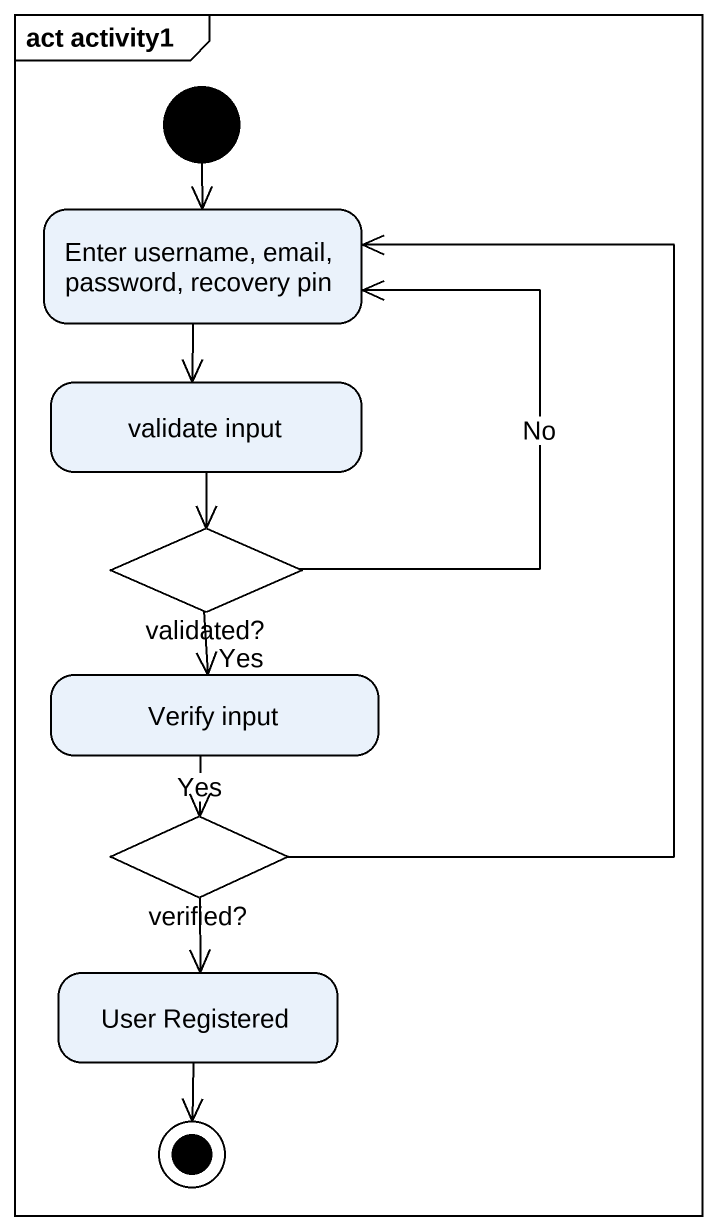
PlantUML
@startuml
mainframe act activity1
hide empty description
state "Enter username, email, password, recovery pin" as Enter_username_email
state "validate input" as validate_input
state "validated?" as validated <<choice>>
state "Verify input" as Verify_input
state "verified?" as verified <<choice>>
state "User Registered" as User_Registered
[*] --> Enter_username_email
Enter_username_email --> validate_input
validate_input --> validated
validated -up-> Enter_username_email : No
validated --> Verify_input : Yes
Verify_input --> verified : Yes
verified -up-> Enter_username_email
verified --> User_Registered
User_Registered --> [*]
@enduml
